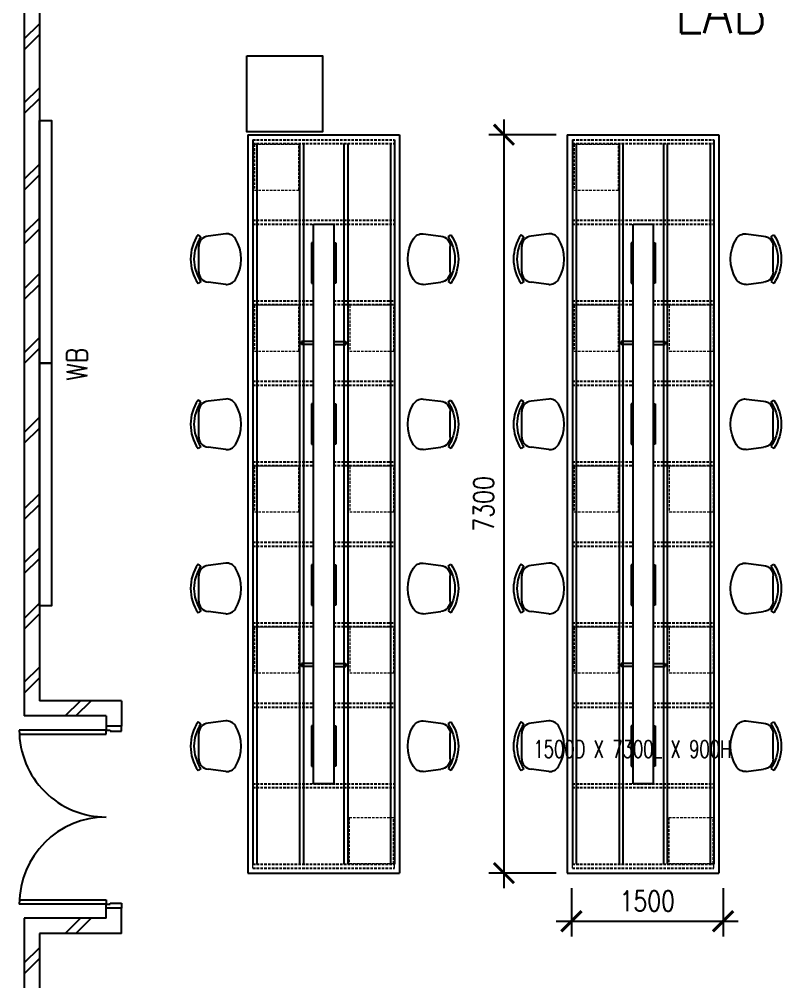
# Model space of a CAD drawing. Extents: x 2687779 to 2997471, y -863049 to -631414.
# Drawn here: x 2769591 to 2777152, y -835203 to -825687 of the extents above; entities that cross this region are included whole.
import ezdxf

# ---------------------------------------------------------------- set-up
doc = ezdxf.new("R2010")
doc.units = 0
doc.header["$LTSCALE"] = 10
doc.header["$MEASUREMENT"] = 0
doc.header["$PDMODE"] = 34
doc.linetypes.add('HIDDEN', pattern=[0.375, 0.25, -0.125])
doc.linetypes.add('HIDDEN2', pattern=[0.1875, 0.125, -0.0625])
doc.layers.get('0').update_dxf_attribs({"linetype": 'CONTINUOUS'})
doc.layers.get('DEFPOINTS').update_dxf_attribs({"linetype": 'CONTINUOUS'})
for name, color, linetype in [('COL', 3, 'CONTINUOUS'), ('DR', 7, 'CONTINUOUS'), ('FURN', 1, 'CONTINUOUS'), ('hatch', 7, 'CONTINUOUS'), ('T50', 3, 'CONTINUOUS'), ('WALL', 2, 'CONTINUOUS')]:
    doc.layers.add(name, color=color, linetype=linetype)
doc.styles.add('ROMANS', font='romans.shx', dxfattribs={"width": 0.8, "height": 100})
doc.styles.get("Standard").update_dxf_attribs({"font": 'ROMANS.SHX'})
doc.dimstyles.new('STANDARD$0', dxfattribs={"dimscale": 0, "dimtxt": 8, "dimasz": 6, "dimexe": 1, "dimexo": 1, "dimgap": 3, "dimtad": 1, "dimdec": 0, "dimlfac": -1, "dimrnd": 1, "dimzin": 0, "dimdsep": 46, "dimtxsty": 'Standard', "dimcen": 0, "dimclrd": 5, "dimclre": 250, "dimadec": 0, "dimazin": 0, "dimtfac": 1, "dimtdec": 4, "dimtofl": 0, "dimtmove": 0, "dimatfit": 3, "dimfxl": 1, "dimtolj": 1, "dimtzin": 0, "dimarcsym": 0})

# ---------------------------------------------------------------- blocks, each defined once
blk = doc.blocks.new('DR-1800-B')
at = {"layer": 'DR'}
for p, q in [((-50, 0), (0, 0)), ((0, 0), (0, -150)), ((-1800, 0), (-1800, -150)), ((-1750, 0), (-1800, 0)), ((-1750, -110), (-1750, 0)), ((-50, -110), (-50, 0)), ((-1800, -150), (-1760, -150)), ((-1760, -150), (-1760, -110)), ((-1760, -110), (-1750, -110)), ((-1760, -150), (-1760, -1010)), ((-1720, -150), (-1760, -150)), ((-1720, -1009.1), (-1720, -150)), ((-80, -1009.1), (-80, -150)), ((-80, -150), (-40, -150)), ((-40, -110), (-50, -110)), ((-40, -150), (-40, -110)), ((-40, -150), (-40, -1010)), ((0, -150), (-40, -150))]:
    blk.add_line(p, q, dxfattribs=at)
for centre, start, end in [((-1760, -150), 270, 0), ((-40, -150), 180.00007, 270)]:
    blk.add_arc(centre, 860, start, end, dxfattribs=at)
blk = doc.blocks.new('CHAIR11')
at = {"layer": 'FURN', "color": 1}
for p, q in [((-675.9, 492.1), (-653.4, 318.2)), ((-176, 492.1), (-198.4, 318.2)), ((-646.8, 246.5), (-666, 218.4)), ((-300, 225.1), (-551.9, 225.1)), ((-205.1, 246.5), (-185.9, 218.4))]:
    blk.add_line(p, q, dxfattribs=at)
for centre, radius, start, end in [((-574.3, 500.9), 101.9, 121.59303, 184.96974), ((-425.9, 259.6), 385.2, 58.40697, 121.59303), ((-277.6, 500.9), 101.9, 355.03026, 58.40697), ((-551.9, 327), 101.9, 184.96974, 270), ((-300, 327), 101.9, 270, 355.03026), ((-425.9, 569.3), 425.1, 235.61966, 304.38034), ((-425.9, 569.3), 391.2, 235.61966, 304.38034)]:
    blk.add_arc(centre, radius, start, end, dxfattribs=at)
blk = doc.blocks.new('_ARCHTICK')
at = {"color": 0, "linetype": 'ByBlock', "const_width": 0.15}
blk.add_lwpolyline([(-0.5, -0.5), (0.5, 0.5)], dxfattribs=at)
blk = doc.blocks.new('*D342')
at = {"layer": 'DEFPOINTS', "color": 0, "linetype": 'Continuous', "transparency": 16777216}
for p in [(2775051.7, -826828), (2774384, -834128), (2775051.7, -834128)]:
    blk.add_point(p, dxfattribs=at)
at = {"layer": 'FURN', "color": 7, "linetype": 'Continuous', "lineweight": -2, "transparency": 16777216}
for p, q in [((2774384, -826678), (2774384, -834278)), ((2774901.7, -826828), (2774234, -826828)), ((2774901.7, -834128), (2774234, -834128))]:
    blk.add_line(p, q, dxfattribs=at)
at = {"layer": 'FURN', "color": 7, "linetype": 'Continuous', "lineweight": -2, "transparency": 16777216, "xscale": 200, "yscale": 200, "zscale": 200}
for p, rotation in [((2774384, -826828), 90), ((2774384, -834128), 270)]:
    blk.add_blockref('_ARCHTICK', p, dxfattribs=dict(at, rotation=rotation))
at = {"layer": 'FURN', "color": 7, "linetype": 'Continuous', "transparency": 16777216, "insert": (2774184, -830478), "char_height": 200, "attachment_point": 5, "rotation": 90, "style": 'ROMANS'}
blk.add_mtext('\\A1;7300', dxfattribs=at)
blk = doc.blocks.new('*D343')
at = {"layer": 'DEFPOINTS', "color": 0, "linetype": 'Continuous', "transparency": 16777216}
for p in [(2775051.7, -834128), (2776551.7, -834128), (2776551.7, -834604)]:
    blk.add_point(p, dxfattribs=at)
at = {"layer": 'FURN', "color": 7, "linetype": 'Continuous', "lineweight": -2, "transparency": 16777216}
for p, q in [((2775051.7, -834278), (2775051.7, -834754)), ((2776551.7, -834278), (2776551.7, -834754)), ((2774901.7, -834604), (2776701.7, -834604))]:
    blk.add_line(p, q, dxfattribs=at)
at = {"layer": 'FURN', "color": 7, "linetype": 'Continuous', "lineweight": -2, "transparency": 16777216, "xscale": 200, "yscale": 200, "zscale": 200, "rotation": 180}
blk.add_blockref('_ARCHTICK', (2775051.7, -834604), dxfattribs=at)
at = {"layer": 'FURN', "color": 7, "linetype": 'Continuous', "lineweight": -2, "transparency": 16777216, "xscale": 200, "yscale": 200, "zscale": 200}
blk.add_blockref('_ARCHTICK', (2776551.7, -834604), dxfattribs=at)
at = {"layer": 'FURN', "color": 7, "linetype": 'Continuous', "transparency": 16777216, "insert": (2775801.7, -834404), "char_height": 200, "attachment_point": 5, "style": 'ROMANS'}
blk.add_mtext('\\A1;1500', dxfattribs=at)

msp = doc.modelspace()

# ---------------------------------------------------------------- linework, layer by layer
at = {"layer": 'COL'}
msp.add_lwpolyline([(2771841.3, -826049.1), (2772591.3, -826049.1), (2772591.3, -826799.1), (2771841.3, -826799.1)], close=True, dxfattribs=at)
at = {"layer": 'FURN'}
for p, q in [((2771851.7, -826828), (2771851.7, -834128)), ((2771851.7, -826828), (2773351.7, -826828)), ((2773351.7, -826828), (2773351.7, -834128)), ((2775011.1, -826828), (2775011.1, -834128)), ((2775011.1, -826828), (2776511.1, -826828)), ((2776511.1, -826828), (2776511.1, -834128)), ((2771851.7, -834128), (2773351.7, -834128)), ((2775011.1, -834128), (2776511.1, -834128))]:
    msp.add_line(p, q, dxfattribs=at)
at = {"layer": 'FURN', "color": 8, "linetype": 'Continuous', "ltscale": 10}
for p, q in [((2771901.7, -826878), (2771901.7, -834040)), ((2771939.7, -826916), (2771939.7, -834040)), ((2772363.7, -826916), (2772363.7, -834040)), ((2772401.7, -826916), (2772401.7, -834040)), ((2772801.7, -826916), (2772801.7, -834040)), ((2772839.7, -826916), (2772839.7, -834040)), ((2773263.7, -826916), (2773263.7, -834040)), ((2773301.7, -826878), (2773301.7, -834040)), ((2775061.1, -826878), (2775061.1, -834040)), ((2775099.1, -826916), (2775099.1, -834040)), ((2775523.1, -826916), (2775523.1, -834040)), ((2775561.1, -826916), (2775561.1, -834040)), ((2775961.1, -826916), (2775961.1, -834040)), ((2775999.1, -826916), (2775999.1, -834040)), ((2776423.1, -826916), (2776423.1, -834040)), ((2776461.1, -826878), (2776461.1, -834040))]:
    msp.add_line(p, q, dxfattribs=at)
at = {"layer": 'FURN', "color": 8, "linetype": 'HIDDEN', "ltscale": 10}
for p, q in [((2771901.7, -826878), (2773301.7, -826878)), ((2771901.7, -826878), (2771901.7, -826916)), ((2771901.7, -826916), (2773301.7, -826916)), ((2775061.1, -826878), (2776461.1, -826878)), ((2775061.1, -826878), (2775061.1, -826916)), ((2775061.1, -826916), (2776461.1, -826916)), ((2771901.7, -827673.8), (2773301.7, -827673.8)), ((2775061.1, -827673.8), (2776461.1, -827673.8)), ((2771901.7, -827711.8), (2773301.7, -827711.8)), ((2775061.1, -827711.8), (2776461.1, -827711.8)), ((2771901.7, -828469.6), (2772501.7, -828469.6)), ((2771901.7, -828507.6), (2772501.7, -828507.6)), ((2772701.7, -828469.6), (2773301.7, -828469.6)), ((2772701.7, -828507.6), (2773301.7, -828507.6)), ((2775061.1, -828469.6), (2775661.1, -828469.6)), ((2775061.1, -828507.6), (2775661.1, -828507.6)), ((2775861.1, -828469.6), (2776461.1, -828469.6)), ((2775861.1, -828507.6), (2776461.1, -828507.6)), ((2771901.7, -829265.4), (2772501.7, -829265.4)), ((2771901.7, -829303.4), (2772501.7, -829303.4)), ((2772701.7, -829265.4), (2773301.7, -829265.4)), ((2772701.7, -829303.4), (2773301.7, -829303.4)), ((2775061.1, -829265.4), (2775661.1, -829265.4)), ((2775061.1, -829303.4), (2775661.1, -829303.4)), ((2775861.1, -829265.4), (2776461.1, -829265.4)), ((2775861.1, -829303.4), (2776461.1, -829303.4)), ((2771901.7, -830061.1), (2772501.7, -830061.1)), ((2772701.7, -830061.1), (2773301.7, -830061.1)), ((2775061.1, -830061.1), (2775661.1, -830061.1)), ((2775861.1, -830061.1), (2776461.1, -830061.1)), ((2771901.7, -830099.1), (2772501.7, -830099.1)), ((2772701.7, -830099.1), (2773301.7, -830099.1)), ((2775061.1, -830099.1), (2775661.1, -830099.1)), ((2775861.1, -830099.1), (2776461.1, -830099.1)), ((2771901.7, -830856.9), (2772501.7, -830856.9)), ((2771901.7, -830894.9), (2772501.7, -830894.9)), ((2772701.7, -830856.9), (2773301.7, -830856.9)), ((2772701.7, -830894.9), (2773301.7, -830894.9)), ((2775061.1, -830856.9), (2775661.1, -830856.9)), ((2775061.1, -830894.9), (2775661.1, -830894.9)), ((2775861.1, -830856.9), (2776461.1, -830856.9)), ((2775861.1, -830894.9), (2776461.1, -830894.9)), ((2771901.7, -831652.7), (2772501.7, -831652.7)), ((2771901.7, -831690.7), (2772501.7, -831690.7)), ((2772701.7, -831652.7), (2773301.7, -831652.7)), ((2772701.7, -831690.7), (2773301.7, -831690.7)), ((2775061.1, -831652.7), (2775661.1, -831652.7)), ((2775061.1, -831690.7), (2775661.1, -831690.7)), ((2775861.1, -831652.7), (2776461.1, -831652.7)), ((2775861.1, -831690.7), (2776461.1, -831690.7)), ((2771901.7, -832448.4), (2772501.7, -832448.4)), ((2772701.7, -832448.4), (2773301.7, -832448.4)), ((2775061.1, -832448.4), (2775661.1, -832448.4)), ((2775861.1, -832448.4), (2776461.1, -832448.4)), ((2771901.7, -832486.4), (2772501.7, -832486.4)), ((2772701.7, -832486.4), (2773301.7, -832486.4)), ((2775061.1, -832486.4), (2775661.1, -832486.4)), ((2775861.1, -832486.4), (2776461.1, -832486.4)), ((2771901.7, -833244.2), (2773301.7, -833244.2)), ((2771901.7, -833282.2), (2773301.7, -833282.2)), ((2775061.1, -833244.2), (2776461.1, -833244.2)), ((2775061.1, -833282.2), (2776461.1, -833282.2)), ((2771901.7, -834040), (2773301.7, -834040)), ((2775061.1, -834040), (2776461.1, -834040)), ((2771901.7, -834078), (2773301.7, -834078)), ((2775061.1, -834078), (2776461.1, -834078))]:
    msp.add_line(p, q, dxfattribs=at)
at = {"layer": 'FURN', "linetype": 'Continuous'}
for p, q in [((2772501.7, -833244.2), (2772501.7, -827711.8)), ((2772501.7, -827711.8), (2772601.7, -827711.8)), ((2772601.7, -827711.8), (2772701.7, -827711.8)), ((2772701.7, -827711.8), (2772701.7, -833244.2)), ((2775661.1, -833244.2), (2775661.1, -827711.8)), ((2775661.1, -827711.8), (2775761.1, -827711.8)), ((2775761.1, -827711.8), (2775861.1, -827711.8)), ((2775861.1, -827711.8), (2775861.1, -833244.2)), ((2772501.7, -827897), (2772481.7, -827897)), ((2772481.7, -827897), (2772481.7, -827997)), ((2772701.7, -827897), (2772721.7, -827897)), ((2772721.7, -827897), (2772721.7, -827997)), ((2775661.1, -827897), (2775641.1, -827897)), ((2775641.1, -827897), (2775641.1, -827997)), ((2775861.1, -827897), (2775881.1, -827897)), ((2775881.1, -827897), (2775881.1, -827997)), ((2772481.7, -827997), (2772501.7, -827997)), ((2772481.7, -827997), (2772481.7, -828097)), ((2772721.7, -827997), (2772701.7, -827997)), ((2772721.7, -827997), (2772721.7, -828097)), ((2775641.1, -827997), (2775661.1, -827997)), ((2775641.1, -827997), (2775641.1, -828097)), ((2775881.1, -827997), (2775861.1, -827997)), ((2775881.1, -827997), (2775881.1, -828097)), ((2772481.7, -828097), (2772501.7, -828097)), ((2772501.7, -828097), (2772481.7, -828097)), ((2772481.7, -828097), (2772481.7, -828197)), ((2772721.7, -828097), (2772701.7, -828097)), ((2772701.7, -828097), (2772721.7, -828097)), ((2772721.7, -828097), (2772721.7, -828197)), ((2775641.1, -828097), (2775661.1, -828097)), ((2775661.1, -828097), (2775641.1, -828097)), ((2775641.1, -828097), (2775641.1, -828197)), ((2775881.1, -828097), (2775861.1, -828097)), ((2775861.1, -828097), (2775881.1, -828097)), ((2775881.1, -828097), (2775881.1, -828197)), ((2772481.7, -828197), (2772501.7, -828197)), ((2772481.7, -828197), (2772481.7, -828297)), ((2772721.7, -828197), (2772701.7, -828197)), ((2772721.7, -828197), (2772721.7, -828297)), ((2775641.1, -828197), (2775661.1, -828197)), ((2775641.1, -828197), (2775641.1, -828297)), ((2775881.1, -828197), (2775861.1, -828197)), ((2775881.1, -828197), (2775881.1, -828297)), ((2772481.7, -828297), (2772501.7, -828297)), ((2772721.7, -828297), (2772701.7, -828297)), ((2775641.1, -828297), (2775661.1, -828297)), ((2775881.1, -828297), (2775861.1, -828297)), ((2772701.7, -828507.6), (2772701.7, -829265.4)), ((2775861.1, -828507.6), (2775861.1, -829265.4)), ((2772501.7, -828871.5), (2772383.5, -828871.5)), ((2772383.5, -828871.5), (2772383.5, -828901.5)), ((2772501.7, -828901.5), (2772383.5, -828901.5)), ((2772701.7, -828871.5), (2772819.8, -828871.5)), ((2772701.7, -828901.5), (2772819.8, -828901.5)), ((2772819.8, -828871.5), (2772819.8, -828901.5)), ((2775661.1, -828871.5), (2775542.9, -828871.5)), ((2775542.9, -828871.5), (2775542.9, -828901.5)), ((2775661.1, -828901.5), (2775542.9, -828901.5)), ((2775861.1, -828871.5), (2775979.2, -828871.5)), ((2775861.1, -828901.5), (2775979.2, -828901.5)), ((2775979.2, -828871.5), (2775979.2, -828901.5)), ((2772501.7, -829488.5), (2772481.7, -829488.5)), ((2772481.7, -829488.5), (2772481.7, -829588.5)), ((2772701.7, -829488.5), (2772721.7, -829488.5)), ((2772721.7, -829488.5), (2772721.7, -829588.5)), ((2775661.1, -829488.5), (2775641.1, -829488.5)), ((2775641.1, -829488.5), (2775641.1, -829588.5)), ((2775861.1, -829488.5), (2775881.1, -829488.5)), ((2775881.1, -829488.5), (2775881.1, -829588.5)), ((2772481.7, -829588.5), (2772501.7, -829588.5)), ((2772481.7, -829588.5), (2772481.7, -829688.5)), ((2772721.7, -829588.5), (2772701.7, -829588.5)), ((2772721.7, -829588.5), (2772721.7, -829688.5)), ((2775641.1, -829588.5), (2775661.1, -829588.5)), ((2775641.1, -829588.5), (2775641.1, -829688.5)), ((2775881.1, -829588.5), (2775861.1, -829588.5)), ((2775881.1, -829588.5), (2775881.1, -829688.5)), ((2772481.7, -829688.5), (2772501.7, -829688.5)), ((2772501.7, -829688.5), (2772481.7, -829688.5)), ((2772481.7, -829688.5), (2772481.7, -829788.5)), ((2772721.7, -829688.5), (2772701.7, -829688.5)), ((2772701.7, -829688.5), (2772721.7, -829688.5)), ((2772721.7, -829688.5), (2772721.7, -829788.5)), ((2775641.1, -829688.5), (2775661.1, -829688.5)), ((2775661.1, -829688.5), (2775641.1, -829688.5)), ((2775641.1, -829688.5), (2775641.1, -829788.5)), ((2775881.1, -829688.5), (2775861.1, -829688.5)), ((2775861.1, -829688.5), (2775881.1, -829688.5)), ((2775881.1, -829688.5), (2775881.1, -829788.5)), ((2772481.7, -829788.5), (2772501.7, -829788.5)), ((2772481.7, -829788.5), (2772481.7, -829888.5)), ((2772721.7, -829788.5), (2772701.7, -829788.5)), ((2772721.7, -829788.5), (2772721.7, -829888.5)), ((2775641.1, -829788.5), (2775661.1, -829788.5)), ((2775641.1, -829788.5), (2775641.1, -829888.5)), ((2775881.1, -829788.5), (2775861.1, -829788.5)), ((2775881.1, -829788.5), (2775881.1, -829888.5)), ((2772481.7, -829888.5), (2772501.7, -829888.5)), ((2772721.7, -829888.5), (2772701.7, -829888.5)), ((2775641.1, -829888.5), (2775661.1, -829888.5)), ((2775881.1, -829888.5), (2775861.1, -829888.5)), ((2772501.7, -831080.1), (2772481.7, -831080.1)), ((2772481.7, -831080.1), (2772481.7, -831180.1)), ((2772701.7, -831080.1), (2772721.7, -831080.1)), ((2772721.7, -831080.1), (2772721.7, -831180.1)), ((2775661.1, -831080.1), (2775641.1, -831080.1)), ((2775641.1, -831080.1), (2775641.1, -831180.1)), ((2775861.1, -831080.1), (2775881.1, -831080.1)), ((2775881.1, -831080.1), (2775881.1, -831180.1)), ((2772481.7, -831180.1), (2772501.7, -831180.1)), ((2772481.7, -831180.1), (2772481.7, -831280.1)), ((2772721.7, -831180.1), (2772701.7, -831180.1)), ((2772721.7, -831180.1), (2772721.7, -831280.1)), ((2775641.1, -831180.1), (2775661.1, -831180.1)), ((2775641.1, -831180.1), (2775641.1, -831280.1)), ((2775881.1, -831180.1), (2775861.1, -831180.1)), ((2775881.1, -831180.1), (2775881.1, -831280.1)), ((2772481.7, -831280.1), (2772501.7, -831280.1)), ((2772501.7, -831280.1), (2772481.7, -831280.1)), ((2772481.7, -831280.1), (2772481.7, -831380.1)), ((2772721.7, -831280.1), (2772701.7, -831280.1)), ((2772701.7, -831280.1), (2772721.7, -831280.1)), ((2772721.7, -831280.1), (2772721.7, -831380.1)), ((2775641.1, -831280.1), (2775661.1, -831280.1)), ((2775661.1, -831280.1), (2775641.1, -831280.1)), ((2775641.1, -831280.1), (2775641.1, -831380.1)), ((2775881.1, -831280.1), (2775861.1, -831280.1)), ((2775861.1, -831280.1), (2775881.1, -831280.1)), ((2775881.1, -831280.1), (2775881.1, -831380.1)), ((2772481.7, -831380.1), (2772501.7, -831380.1)), ((2772481.7, -831380.1), (2772481.7, -831480.1)), ((2772721.7, -831380.1), (2772701.7, -831380.1)), ((2772721.7, -831380.1), (2772721.7, -831480.1)), ((2775641.1, -831380.1), (2775661.1, -831380.1)), ((2775641.1, -831380.1), (2775641.1, -831480.1)), ((2775881.1, -831380.1), (2775861.1, -831380.1)), ((2775881.1, -831380.1), (2775881.1, -831480.1)), ((2772481.7, -831480.1), (2772501.7, -831480.1)), ((2772721.7, -831480.1), (2772701.7, -831480.1)), ((2775641.1, -831480.1), (2775661.1, -831480.1)), ((2775881.1, -831480.1), (2775861.1, -831480.1)), ((2772501.7, -832054.6), (2772383.5, -832054.6)), ((2772383.5, -832054.6), (2772383.5, -832084.6)), ((2772701.7, -832054.6), (2772819.8, -832054.6)), ((2772819.8, -832054.6), (2772819.8, -832084.6)), ((2775661.1, -832054.6), (2775542.9, -832054.6)), ((2775542.9, -832054.6), (2775542.9, -832084.6)), ((2775861.1, -832054.6), (2775979.2, -832054.6)), ((2775979.2, -832054.6), (2775979.2, -832084.6)), ((2772501.7, -832084.6), (2772383.5, -832084.6)), ((2772701.7, -832084.6), (2772819.8, -832084.6)), ((2775661.1, -832084.6), (2775542.9, -832084.6)), ((2775861.1, -832084.6), (2775979.2, -832084.6)), ((2772501.7, -832671.6), (2772481.7, -832671.6)), ((2772481.7, -832671.6), (2772481.7, -832771.6)), ((2772701.7, -832671.6), (2772721.7, -832671.6)), ((2772721.7, -832671.6), (2772721.7, -832771.6)), ((2775661.1, -832671.6), (2775641.1, -832671.6)), ((2775641.1, -832671.6), (2775641.1, -832771.6)), ((2775861.1, -832671.6), (2775881.1, -832671.6)), ((2775881.1, -832671.6), (2775881.1, -832771.6)), ((2772481.7, -832771.6), (2772501.7, -832771.6)), ((2772481.7, -832771.6), (2772481.7, -832871.6)), ((2772721.7, -832771.6), (2772701.7, -832771.6)), ((2772721.7, -832771.6), (2772721.7, -832871.6)), ((2775641.1, -832771.6), (2775661.1, -832771.6)), ((2775641.1, -832771.6), (2775641.1, -832871.6)), ((2775881.1, -832771.6), (2775861.1, -832771.6)), ((2775881.1, -832771.6), (2775881.1, -832871.6)), ((2772481.7, -832871.6), (2772501.7, -832871.6)), ((2772501.7, -832871.6), (2772481.7, -832871.6)), ((2772481.7, -832871.6), (2772481.7, -832971.6)), ((2772721.7, -832871.6), (2772701.7, -832871.6)), ((2772701.7, -832871.6), (2772721.7, -832871.6)), ((2772721.7, -832871.6), (2772721.7, -832971.6)), ((2775641.1, -832871.6), (2775661.1, -832871.6)), ((2775661.1, -832871.6), (2775641.1, -832871.6)), ((2775641.1, -832871.6), (2775641.1, -832971.6)), ((2775881.1, -832871.6), (2775861.1, -832871.6)), ((2775861.1, -832871.6), (2775881.1, -832871.6)), ((2775881.1, -832871.6), (2775881.1, -832971.6)), ((2772481.7, -832971.6), (2772501.7, -832971.6)), ((2772481.7, -832971.6), (2772481.7, -833071.6)), ((2772721.7, -832971.6), (2772701.7, -832971.6)), ((2772721.7, -832971.6), (2772721.7, -833071.6)), ((2775641.1, -832971.6), (2775661.1, -832971.6)), ((2775641.1, -832971.6), (2775641.1, -833071.6)), ((2775881.1, -832971.6), (2775861.1, -832971.6)), ((2775881.1, -832971.6), (2775881.1, -833071.6)), ((2772481.7, -833071.6), (2772501.7, -833071.6)), ((2772721.7, -833071.6), (2772701.7, -833071.6)), ((2775641.1, -833071.6), (2775661.1, -833071.6)), ((2775881.1, -833071.6), (2775861.1, -833071.6)), ((2772701.7, -833244.2), (2772501.7, -833244.2)), ((2775861.1, -833244.2), (2775661.1, -833244.2))]:
    msp.add_line(p, q, dxfattribs=at)
at = {"layer": 'FURN', "color": 8, "linetype": 'HIDDEN2', "lineweight": 0, "ltscale": 5}
for p, q in [((2771901.7, -834078), (2771901.7, -834040)), ((2773301.7, -834078), (2773301.7, -834040)), ((2775061.1, -834078), (2775061.1, -834040)), ((2776461.1, -834078), (2776461.1, -834040))]:
    msp.add_line(p, q, dxfattribs=at)
at = {"layer": 'FURN'}
for points in [[(2769791.3, -829086), (2769791.3, -826686), (2769910.4, -826686), (2769910.4, -829086)], [(2769791.3, -831486), (2769791.3, -829086), (2769910.4, -829086), (2769910.4, -831486)]]:
    msp.add_lwpolyline(points, close=True, dxfattribs=at)
at = {"layer": 'FURN', "color": 8, "linetype": 'HIDDEN2', "lineweight": 0, "ltscale": 20}
for points in [[(2771919.3, -826924), (2771919.3, -827376), (2772357.1, -827376), (2772357.1, -826924)], [(2775078.7, -826924), (2775078.7, -827376), (2775516.5, -827376), (2775516.5, -826924)], [(2771919.3, -828515), (2771919.3, -828967), (2772357.1, -828967), (2772357.1, -828515)], [(2772859.3, -828515), (2772859.3, -828967), (2773297.1, -828967), (2773297.1, -828515)], [(2775078.7, -828515), (2775078.7, -828967), (2775516.5, -828967), (2775516.5, -828515)], [(2776018.7, -828515), (2776018.7, -828967), (2776456.5, -828967), (2776456.5, -828515)], [(2771919.3, -830105), (2771919.3, -830557), (2772357.1, -830557), (2772357.1, -830105)], [(2772859.3, -830105), (2772859.3, -830557), (2773297.1, -830557), (2773297.1, -830105)], [(2775078.7, -830105), (2775078.7, -830557), (2775516.5, -830557), (2775516.5, -830105)], [(2776018.7, -830105), (2776018.7, -830557), (2776456.5, -830557), (2776456.5, -830105)], [(2771919.3, -831697), (2771919.3, -832149), (2772357.1, -832149), (2772357.1, -831697)], [(2772859.3, -831697), (2772859.3, -832149), (2773297.1, -832149), (2773297.1, -831697)], [(2775078.7, -831697), (2775078.7, -832149), (2775516.5, -832149), (2775516.5, -831697)], [(2776018.7, -831697), (2776018.7, -832149), (2776456.5, -832149), (2776456.5, -831697)], [(2772855.3, -833582), (2772855.3, -834034), (2773293.1, -834034), (2773293.1, -833582)], [(2776014.7, -833582), (2776014.7, -834034), (2776452.5, -834034), (2776452.5, -833582)]]:
    msp.add_lwpolyline(points, close=True, dxfattribs=at)
at = {"layer": 'hatch', "color": 1}
for p, q in [((2769641.3, -825881.3), (2769791.3, -825731.3)), ((2769641.3, -825987.4), (2769791.3, -825837.4)), ((2769641.3, -826513.4), (2769791.3, -826363.4)), ((2769641.3, -826619.5), (2769791.3, -826469.5)), ((2769641.3, -827269.2), (2769791.3, -827119.2)), ((2769641.3, -827375.3), (2769791.3, -827225.3)), ((2769641.3, -827803), (2769791.3, -827653)), ((2769641.3, -827909), (2769791.3, -827759)), ((2769641.3, -828351.4), (2769791.3, -828201.4)), ((2769641.3, -828457.5), (2769791.3, -828307.5)), ((2769641.3, -828983.5), (2769791.3, -828833.5)), ((2769641.3, -829089.6), (2769791.3, -828939.6)), ((2769641.3, -829771.9), (2769791.3, -829621.9)), ((2769641.3, -829877.9), (2769791.3, -829727.9)), ((2769641.3, -830527.7), (2769791.3, -830377.7)), ((2769641.3, -830633.8), (2769791.3, -830483.8)), ((2769641.3, -831061.5), (2769791.3, -830911.5)), ((2769641.3, -831167.5), (2769791.3, -831017.5)), ((2769641.3, -831609.9), (2769791.3, -831459.9)), ((2769641.3, -831716), (2769791.3, -831566)), ((2769641.3, -832242), (2769791.3, -832092)), ((2769641.3, -832348.1), (2769791.3, -832198.1)), ((2770046.3, -832574.1), (2770196.3, -832424.1)), ((2770152.4, -832574.1), (2770302.4, -832424.1)), ((2770046.3, -834724.1), (2770196.3, -834574.1)), ((2770152.4, -834724.1), (2770302.4, -834574.1)), ((2769641.3, -835017.1), (2769791.3, -834867.1)), ((2769641.3, -835123.2), (2769791.3, -834973.2))]:
    msp.add_line(p, q, dxfattribs=at)
at = {"layer": 'WALL'}
for p, q in [((2769641.3, -824499.1), (2769641.3, -832574.1)), ((2769791.3, -824649.1), (2769791.3, -832424.1)), ((2769791.3, -826505.9), (2769791.3, -826655.9)), ((2769791.3, -826505.9), (2769791.3, -826655.9)), ((2769791.3, -829764.4), (2769791.3, -829914.4)), ((2769791.3, -829764.4), (2769791.3, -829914.4)), ((2769791.3, -832234.5), (2769791.3, -832384.5)), ((2769791.3, -832234.5), (2769791.3, -832384.5)), ((2770601.3, -832424.1), (2769791.3, -832424.1)), ((2770601.3, -832424.1), (2770601.3, -832674.1)), ((2770451.3, -832574.1), (2769641.3, -832574.1)), ((2770451.3, -832574.1), (2770451.3, -832674.1)), ((2770451.3, -834574.1), (2770451.3, -834474.1)), ((2770601.3, -834724.1), (2770601.3, -834474.1)), ((2769641.3, -834574.1), (2769641.3, -835274.1)), ((2770451.3, -834574.1), (2769641.3, -834574.1)), ((2769791.3, -834724.1), (2769791.3, -835274.1)), ((2770601.3, -834724.1), (2769791.3, -834724.1))]:
    msp.add_line(p, q, dxfattribs=at)

# ---------------------------------------------------------------- block references
at = {"linetype": 'Continuous', "rotation": 270}
for p in [(2771141.2, -828484), (2774335.2, -828484), (2771141.2, -830117), (2774335.2, -830117), (2771141.2, -831740), (2774335.2, -831740), (2771141.2, -833300), (2774335.2, -833300)]:
    msp.add_blockref('CHAIR11', p, dxfattribs=at)
at = {"linetype": 'Continuous', "xscale": -1, "rotation": 90}
for p in [(2774078.1, -828484), (2777271.1, -828484), (2774078.1, -830117), (2777271.1, -830117), (2774078.1, -831740), (2777271.1, -831740), (2774078.1, -833300), (2777271.1, -833300)]:
    msp.add_blockref('CHAIR11', p, dxfattribs=at)
at = {"layer": 'WALL', "rotation": 270}
msp.add_blockref('DR-1800-B', (2770601.3, -834474.1), dxfattribs=at)

# ---------------------------------------------------------------- texts
at = {"layer": 'FURN', "style": 'ROMANS', "width": 0.85}
msp.add_text('WB', height=200, rotation=90, dxfattribs=at).set_placement((2770262, -829260.9))
at = {"layer": 'FURN', "color": 7, "linetype": 'Continuous', "style": 'ROMANS', "width": 0.7}
msp.add_text('1500D X 7300L X 900H', height=170, dxfattribs=at).set_placement((2774675.7, -832987.3))
at = {"layer": 'T50', "color": 3, "style": 'ROMANS', "width": 0.85}
msp.add_text('LAB', height=450, dxfattribs=at).set_placement((2776070.3, -825825.1))

# ---------------------------------------------------------------- dimensions: what is measured, and where the dimension line sits
at = {"layer": 'FURN', "linetype": 'Continuous'}
dim = msp.add_linear_dim(base=(2774384, -834128), p1=(2775051.7, -826828), p2=(2775051.7, -834128), angle=90, dimstyle='STANDARD$0', override={"dimscale": 100, "dimtxt": 2, "dimasz": 2, "dimexe": 1.5, "dimexo": 1.5, "dimgap": 1, "dimtxsty": 'ROMANS', "dimblk": 'ARCHTICK', "dimdle": 1.5, "dimclrd": 7, "dimclre": 7, "dimclrt": 7, "dimtdec": 0, "dimtmove": 2}, dxfattribs=at)
dim.commit()
dim.dimension.update_dxf_attribs({"geometry": '*D342', "text_midpoint": (2774184, -830478)})
dim = msp.add_linear_dim(base=(2776551.7, -834604), p1=(2775051.7, -834128), p2=(2776551.7, -834128), dimstyle='STANDARD$0', override={"dimscale": 100, "dimtxt": 2, "dimasz": 2, "dimexe": 1.5, "dimexo": 1.5, "dimgap": 1, "dimtxsty": 'ROMANS', "dimblk": 'ARCHTICK', "dimdle": 1.5, "dimclrd": 7, "dimclre": 7, "dimclrt": 7, "dimtdec": 0, "dimtmove": 2}, dxfattribs=at)
dim.commit()
dim.dimension.update_dxf_attribs({"geometry": '*D343', "text_midpoint": (2775801.7, -834404)})

doc.saveas('drawing.dxf')
